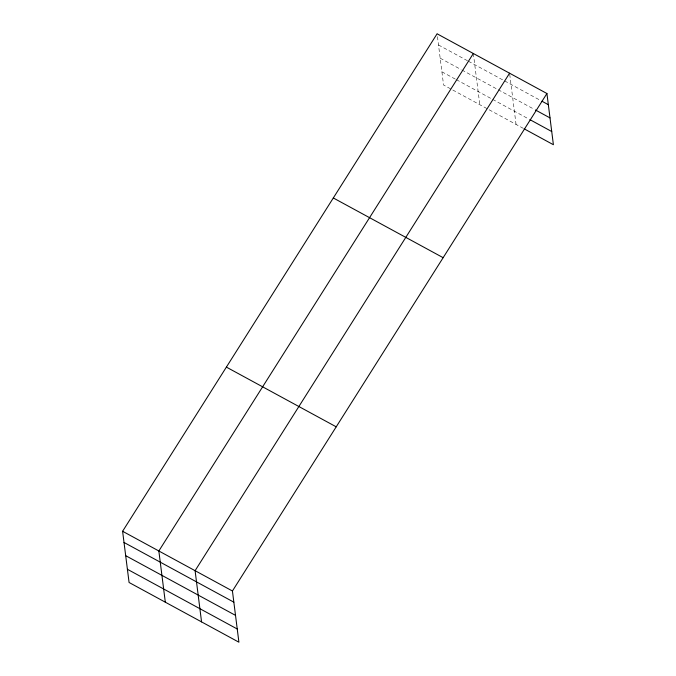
<?xml version="1.0" encoding="UTF-8"?>
<svg xmlns="http://www.w3.org/2000/svg" width="676" height="676" viewBox="0 0 676 676"><rect width="100%" height="100%" fill="white"/><g stroke="black" fill="none" stroke-linecap="round" stroke-linejoin="round"><path stroke-width="0.51" stroke-dasharray="3.38 2.54" d="M438.513 44.979L467.505 60.747M468.409 61.237L503.747 80.452M504.659 80.943L541.053 100.732M440.177 58.187L461.015 69.518M461.928 70.008L497.266 89.224M498.17 89.714L534.53 109.487M441.901 71.8L455.489 79.185M456.393 79.683L491.731 98.89M492.643 99.389L528.962 119.128M523.342 128.381L443.566 85.007L437.093 33.8M509.712 74.225L516.058 124.418M473.344 53.505L479.808 104.712"/><path stroke-width="1.01" d="M546.926 93.516L232.434 590.993L238.907 642.2L129.074 582.484L122.601 531.277L437.093 33.8L546.926 93.516L553.399 144.723L524.255 128.871M473.344 53.505L158.843 550.982L165.316 602.189M509.586 73.211L195.094 570.688L201.558 621.895M541.966 101.231L548.337 104.695M535.434 109.977L550.01 117.903M529.874 119.627L551.726 131.516M333.31 197.967L443.143 257.683M226.384 367.11L336.217 426.826M122.601 531.277L232.434 590.993M124.012 542.456L233.845 602.172M125.685 555.664L235.518 615.38M127.401 569.277L237.234 628.993"/></g></svg>
